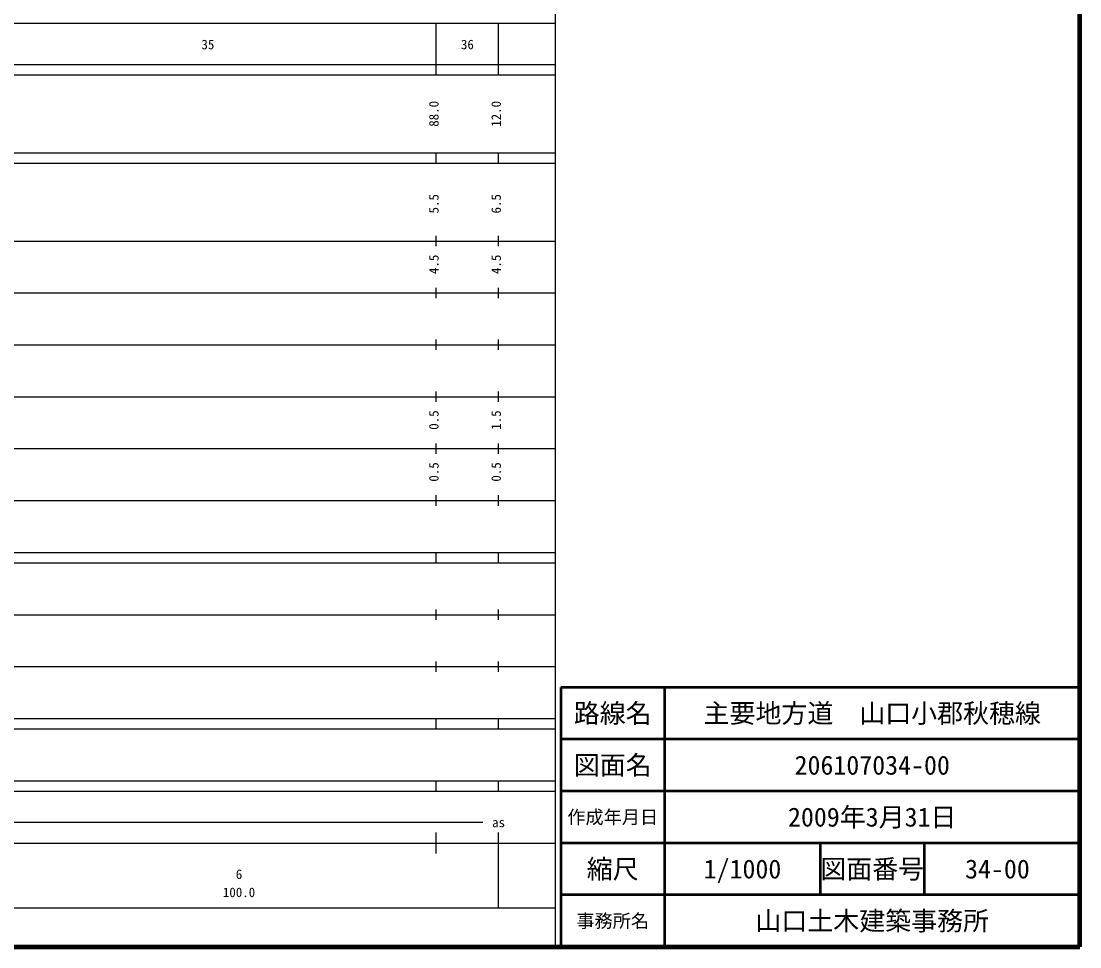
# Model space of a CAD drawing. Units: millimetres on the paper, enlarged 1000 times. Extents: x 40000 to 680000, y 20000 to 380000.
# Drawn here: x 476024 to 680000, y 20000 to 198357 of the extents above; entities that cross this region are included whole.
import ezdxf
from ezdxf.enums import TextEntityAlignment as Align

# ---------------------------------------------------------------- set-up
doc = ezdxf.new("R2010")
doc.units = ezdxf.units.MM
doc.header["$LTSCALE"] = 1000
for name, color, linetype, lineweight in [('M-TTL', 2, 'Continuous', 140), ('M-TTL-BAND', 7, 'Continuous', 25), ('M-TTL-FRAM', 2, 'Continuous', 50), ('M-TTL-LINE', 7, 'Continuous', 50)]:
    doc.layers.add(name, color=color, linetype=linetype, lineweight=lineweight)
doc.layers.add('M-TTL-TXT', color=7, linetype='Continuous')
doc.styles.add('ＭＳ ゴシック', font='')
doc.styles.get('ＭＳ ゴシック').set_extended_font_data('MS Gothic')

msp = doc.modelspace()

# ---------------------------------------------------------------- linework, layer by layer
at = {"layer": 'M-TTL'}
for p, q in [((680000, 20000), (680000, 380000)), ((40000, 20000), (680000, 20000))]:
    msp.add_line(p, q, dxfattribs=at)
at = {"layer": 'M-TTL-BAND'}
for p, q in [((579000, 20000), (579000, 370000)), ((68000, 198000), (579000, 198000)), ((556000, 188000), (556000, 198000)), ((568000, 188000), (568000, 198000)), ((40000, 190000), (579000, 190000)), ((40000, 188000), (579000, 188000)), ((40000, 173000), (579000, 173000)), ((556000, 171000), (556000, 173000)), ((568000, 171000), (568000, 173000)), ((40000, 171000), (579000, 171000)), ((40000, 156000), (579000, 156000)), ((556000, 155000), (556000, 157000)), ((568000, 155000), (568000, 157000)), ((556000, 145000), (556000, 147000)), ((568000, 145000), (568000, 147000)), ((46000, 146000), (579000, 146000)), ((556000, 135000), (556000, 137000)), ((568000, 135000), (568000, 137000)), ((52000, 136000), (579000, 136000)), ((556000, 125000), (556000, 127000)), ((568000, 125000), (568000, 127000)), ((46000, 126000), (579000, 126000)), ((556000, 115000), (556000, 117000)), ((568000, 115000), (568000, 117000)), ((52000, 116000), (579000, 116000)), ((556000, 105000), (556000, 107000)), ((568000, 105000), (568000, 107000)), ((46000, 106000), (579000, 106000)), ((40000, 96000), (579000, 96000)), ((556000, 94000), (556000, 96000)), ((568000, 94000), (568000, 96000)), ((40000, 94000), (579000, 94000)), ((49000, 84000), (579000, 84000)), ((556000, 83000), (556000, 85000)), ((568000, 83000), (568000, 85000)), ((40000, 74000), (579000, 74000)), ((556000, 73000), (556000, 75000)), ((568000, 73000), (568000, 75000)), ((40000, 64000), (579000, 64000)), ((556000, 62000), (556000, 64000)), ((568000, 62000), (568000, 64000)), ((40000, 62000), (579000, 62000)), ((40000, 52000), (579000, 52000)), ((556000, 50000), (556000, 52000)), ((568000, 50000), (568000, 52000)), ((40000, 50000), (579000, 50000)), ((125500, 44000), (565000, 44000)), ((556000, 38000), (556000, 42000)), ((568000, 27500), (568000, 42000)), ((40000, 40000), (579000, 40000)), ((68000, 27500), (579000, 27500))]:
    msp.add_line(p, q, dxfattribs=at)
at = {"layer": 'M-TTL-FRAM'}
for p, q in [((680000, 70000), (580000, 70000)), ((580000, 70000), (580000, 20000))]:
    msp.add_line(p, q, dxfattribs=at)
at = {"layer": 'M-TTL-LINE'}
for p, q in [((600000, 70000), (600000, 20000)), ((680000, 60000), (580000, 60000)), ((680000, 50000), (580000, 50000)), ((680000, 40000), (580000, 40000)), ((630000, 40000), (630000, 30000)), ((650000, 40000), (650000, 30000)), ((680000, 30000), (580000, 30000))]:
    msp.add_line(p, q, dxfattribs=at)

# ---------------------------------------------------------------- texts
at = {"layer": 'M-TTL-BAND', "style": 'ＭＳ ゴシック'}
for s, p in [('35', (512000, 192405)), ('36', (562000, 192405)), ('as', (568000, 42500)), ('6', (518000, 32523)), ('100.0', (518000, 29033))]:
    msp.add_text(s, height=1833, dxfattribs=at).set_placement(p, align=Align.BOTTOM_CENTER)
for s, p in [('88.0', (557000, 180500)), ('12.0', (569000, 180500)), ('5.5', (557000, 163174)), ('6.5', (569000, 163174)), ('4.5', (557000, 151500)), ('4.5', (569000, 151500)), ('0.5', (557000, 121500)), ('1.5', (569000, 121500)), ('0.5', (557000, 111500)), ('0.5', (569000, 111500))]:
    msp.add_text(s, height=1833, rotation=90, dxfattribs=at).set_placement(p, align=Align.BOTTOM_CENTER)
at = {"layer": 'M-TTL-TXT', "style": 'ＭＳ ゴシック'}
for s, height, p in [('路線名', 3666, (590000, 65000)), ('路線名', 3666, (590000, 65000)), ('主要地方道\u3000山口小郡秋穂線', 3666, (640000, 65000)), ('図面名', 3666, (590000, 55000)), ('図面名', 3666, (590000, 55000)), ('206107034-00', 3666, (640000, 55000)), ('2009年3月31日', 3666, (640000, 45000)), ('作成年月日', 2566, (590000, 45000)), ('作成年月日', 2566, (590000, 45000)), ('縮尺', 3666, (590000, 35000)), ('縮尺', 3666, (590000, 35000)), ('1/1000', 3666, (615000, 35000)), ('図面番号', 3666, (640000, 35000)), ('図面番号', 3666, (640000, 35000)), ('34-00', 3666, (664125, 35000)), ('事務所名', 2566, (590000, 25000)), ('事務所名', 2566, (590000, 25000)), ('山口土木建築事務所', 3666, (640000, 25000))]:
    msp.add_text(s, height=height, dxfattribs=at).set_placement(p, align=Align.MIDDLE_CENTER)

doc.saveas('drawing.dxf')
